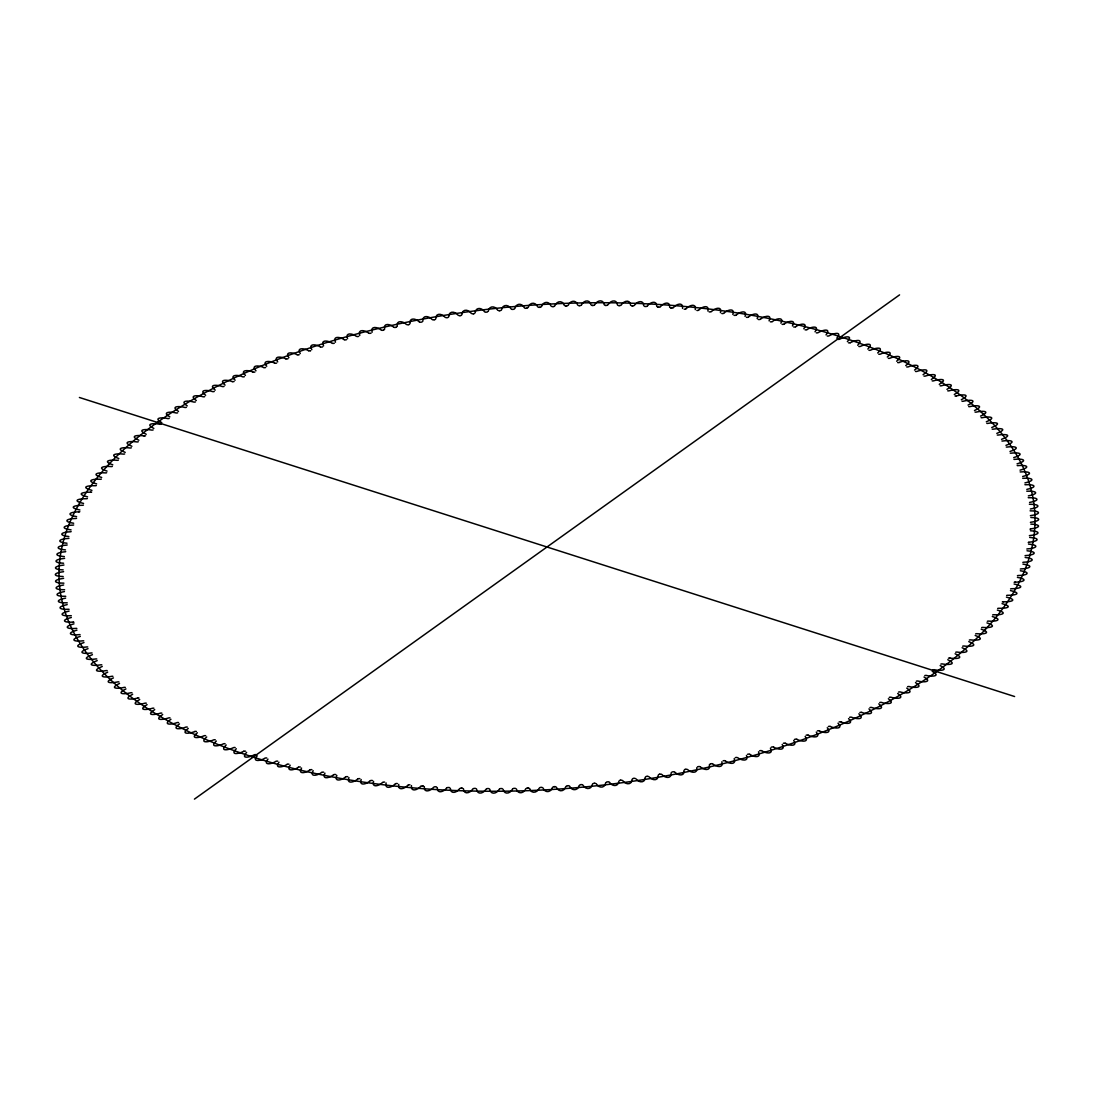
<?xml version="1.0" encoding="UTF-8"?>
<svg xmlns="http://www.w3.org/2000/svg" width="1094" height="1094" viewBox="0 0 1094 1094"><rect width="100%" height="100%" fill="white"/><g stroke="black" fill="none" stroke-linecap="round" stroke-linejoin="round"><path stroke-width="1.5" d="M397.286 326.381C395.919 319.899 403.071 321.034 406.407 324.453M696.714 767.756C698.15 773.636 690.984 773.212 687.593 769.547M386.086 782.921C384.391 789.8 392.035 787.42 395.125 783.96M707.914 311.079C709.555 304.187 701.979 306.607 698.875 310.04M410.018 323.715C409.006 317.287 415.952 318.34 419.207 321.896M683.982 770.285C684.981 776.549 678.13 775.728 674.943 772.214M373.574 781.321C371.468 788.323 379.372 785.807 382.517 782.484M720.426 312.679C722.45 305.8 714.669 308.139 711.483 311.517M422.858 321.212C422.175 314.853 428.944 315.797 432.116 319.516M671.142 772.788C671.798 779.133 665.056 778.217 661.884 774.484M361.184 779.543C358.75 786.504 366.791 784.097 370.046 780.829M732.816 314.457C735.264 307.523 727.209 309.875 723.954 313.171M435.795 318.874C435.439 312.624 442.031 313.431 445.121 317.315M658.205 775.126C658.561 781.403 651.956 780.542 648.879 776.685M348.945 777.588C346.183 784.521 354.36 782.196 357.697 779.01M745.055 316.412C747.886 309.479 739.626 311.79 736.303 314.99M448.813 316.727C448.759 310.573 455.2 311.229 458.195 315.291M645.187 777.273C645.255 783.29 638.882 782.839 635.942 778.832M336.856 775.455C333.67 782.388 342.08 780.131 345.499 777M757.144 318.545C760.357 311.626 751.906 313.855 748.501 317M461.9 314.744C462.147 308.699 468.451 309.205 471.336 313.431M632.1 779.256C631.84 785.301 625.549 784.795 622.664 780.569M324.932 773.157C321.363 780.022 329.95 777.902 333.465 774.826M769.068 320.843C772.679 313.964 764.036 316.098 760.535 319.174M313.171 770.682C309.219 777.533 317.971 775.482 321.581 772.473M475.069 312.939C475.575 307.031 481.77 307.346 484.533 311.749M618.931 781.061C618.425 786.955 612.202 786.682 609.467 782.251M780.884 323.181C784.699 317.028 776.193 318.19 772.419 321.527M488.28 311.311C489.059 305.541 495.144 305.664 497.77 310.258M605.72 782.689C604.955 788.418 598.828 788.391 596.23 783.742M301.575 768.043C297.253 774.826 306.183 772.911 309.862 769.957M792.425 325.957C796.788 319.188 787.83 321.062 784.138 324.043M501.531 309.862C502.556 304.241 508.587 304.159 511.048 308.932M592.469 784.138C591.485 789.841 585.386 789.813 582.952 785.068M290.183 765.226C285.493 771.926 294.532 770.19 298.334 767.263M803.816 328.774C808.548 322.087 799.454 323.797 795.666 326.737M514.823 308.59C516.081 303.12 522.057 302.833 524.368 307.797M579.109 785.547C578.234 790.415 571.888 791.454 569.632 786.203M278.984 762.244C273.828 768.945 283.127 767.25 286.984 764.405M815.016 331.755C820.117 325.15 810.914 326.696 807.016 329.595M528.142 307.51C529.605 302.19 535.568 301.698 537.687 306.84M565.858 786.49C564.395 791.782 558.419 792.343 556.313 787.16M267.975 759.113C262.464 765.691 271.873 764.2 275.838 761.369A1.846 0.916 -4.2 0 1 277.712 761.164M826.025 334.887C831.727 327.639 822.223 330.115 818.162 332.631A1.846 0.916 -4.2 0 1 816.288 332.836M541.475 306.607C543.13 301.438 549.092 300.741 551.02 306.074M552.525 787.393C550.843 792.535 544.935 793.246 542.98 787.926M257.199 755.804C251.346 762.19 260.933 761 264.898 758.183A1.846 0.916 -4.2 0 1 266.758 757.992M836.801 338.196C842.9 331.031 833.272 333.342 829.102 335.817A1.846 0.916 -4.2 0 1 827.242 336.008M554.808 305.882C556.655 300.877 562.631 299.961 564.354 305.472M539.096 788.254C537.715 792.535 531.26 794.394 529.646 788.528M246.629 752.344C240.106 759.523 249.938 757.212 254.177 754.846A1.846 0.916 -4.2 0 1 255.982 754.655M847.371 341.656C853.826 334.6 844.117 336.72 839.823 339.154A1.846 0.916 -4.2 0 1 838.018 339.345M568.128 305.349C570.138 300.508 576.182 299.373 577.673 305.076M525.872 788.651C523.862 793.56 517.845 794.545 516.327 788.924M236.29 748.734C229.48 755.722 239.285 753.711 243.675 751.332M857.71 345.266C864.52 338.32 854.742 340.261 850.325 342.668M581.447 304.994C583.608 300.303 589.721 298.99 590.965 304.843M512.553 789.006C510.447 793.56 504.348 795.16 503.09 789.28M226.184 744.959C218.95 751.879 228.906 749.992 233.405 747.681A1.846 0.916 -4.2 0 1 235.155 747.53M867.816 349.041C874.968 342.217 865.149 343.954 860.595 346.319A1.846 0.916 -4.2 0 1 858.845 346.47M594.726 304.816C597.037 300.303 603.259 298.785 604.23 304.802M499.274 789.184C496.977 793.683 490.741 795.242 489.77 789.198M216.325 741.035C208.981 747.667 218.65 746.231 223.367 743.865A1.846 0.916 -4.2 0 1 225.063 743.729M877.675 352.965C885.142 346.278 875.309 347.796 870.633 350.135A1.846 0.916 -4.2 0 1 868.937 350.271M607.977 304.829C610.411 300.467 616.756 298.771 617.454 304.952M486.023 789.171C483.589 793.506 477.244 795.27 476.546 789.048M206.711 736.973C198.93 743.592 208.776 742.183 213.576 739.9A1.846 0.916 -4.2 0 1 215.244 739.79M887.289 357.027C895.07 350.477 885.237 351.789 880.424 354.1A1.846 0.916 -4.2 0 1 878.755 354.21M621.187 305.021C623.73 300.809 630.212 298.963 630.609 305.281M472.813 788.979C470.256 793.15 463.801 795.064 463.391 788.719M197.371 732.761C189.221 739.202 199.258 738.026 204.045 735.783A1.846 0.916 -4.2 0 1 205.658 735.688M896.629 361.239C904.711 354.839 894.919 355.919 889.955 358.217A1.846 0.916 -4.2 0 1 888.342 358.312M634.329 305.404C636.995 301.329 643.628 299.346 643.71 305.787M459.671 788.596C457.018 792.658 450.413 794.627 450.29 788.213M188.277 728.399C179.908 734.648 189.645 733.787 194.759 731.544M905.723 365.601C914.092 359.352 904.355 360.213 899.241 362.456M647.416 305.964C650.164 302.04 656.988 299.92 656.742 306.484M446.584 788.036C443.849 791.892 436.971 794.176 437.258 787.516M179.471 723.913C170.787 730.026 180.524 729.356 185.761 727.141A1.846 0.916 -4.2 0 1 187.293 727.072M914.529 370.087C923.172 364.001 913.517 364.63 908.239 366.859A1.846 0.916 -4.2 0 1 906.707 366.928M660.42 306.717C663.265 302.915 670.266 300.686 669.678 307.359M433.429 787.42C431.296 790.62 423.528 793.629 424.322 786.641M170.938 719.291C161.98 725.254 171.635 724.775 177.023 722.614A1.846 0.916 -4.2 0 1 178.527 722.56M923.062 374.709C932.361 368.268 922.406 369.43 916.977 371.386A1.846 0.916 -4.2 0 1 915.473 371.44M673.343 307.646C676.27 303.968 683.476 301.671 682.533 308.412M420.657 786.354C417.744 789.991 410.51 792.425 411.467 785.588M162.691 714.532C153.105 720.85 162.992 719.852 168.572 717.951A1.846 0.916 -4.2 0 1 170.021 717.896M931.309 379.468C940.867 373.191 931.021 374.134 925.428 376.049A1.846 0.916 -4.2 0 1 923.979 376.104M686.157 308.754C689.179 305.185 696.591 302.833 695.278 309.657M407.843 785.246C404.821 788.788 397.45 791.194 398.722 784.343M154.733 709.65C144.846 715.791 154.692 715.011 160.408 713.165A1.846 0.916 -4.2 0 1 161.83 713.124M939.267 384.35C949.072 378.264 939.363 378.962 933.592 380.835A1.846 0.916 -4.2 0 1 932.17 380.876M147.075 704.645C137.037 710.594 146.61 710.061 152.531 708.242A1.846 0.916 -4.2 0 1 153.898 708.215M194.431 799.126L899.569 294.874M946.925 389.355C956.963 383.461 947.418 383.912 941.469 385.758A1.846 0.916 -4.2 0 1 940.102 385.785M139.717 699.517C129.475 705.274 138.829 704.987 144.955 703.196A1.846 0.916 -4.2 0 1 146.295 703.182M954.283 394.483C964.525 388.78 955.171 388.999 949.045 390.804A1.846 0.916 -4.2 0 1 947.705 390.818M132.675 694.28C122.241 699.791 131.376 699.804 137.694 698.04M961.325 399.72C971.759 394.209 962.624 394.196 956.306 395.96M125.947 688.919C115.335 694.225 124.224 694.485 130.733 692.762A1.846 0.916 -4.2 0 1 131.991 692.775M968.053 405.081C978.665 399.775 969.776 399.515 963.267 401.238A1.846 0.916 -4.2 0 1 962.009 401.224M119.533 683.463C108.771 688.564 117.373 689.042 124.101 687.388A1.846 0.916 -4.2 0 1 125.29 687.388M974.467 410.537C985.229 405.436 976.627 404.958 969.899 406.612A1.846 0.916 -4.2 0 1 968.71 406.612M113.448 677.897C102.549 682.793 110.85 683.504 117.783 681.89A1.846 0.916 -4.2 0 1 118.945 681.904M980.552 416.103C991.451 411.207 983.15 410.496 976.217 412.11A1.846 0.916 -4.2 0 1 975.055 412.096M107.691 672.222C96.682 676.913 104.641 677.856 111.793 676.297A1.846 0.916 -4.2 0 1 112.887 676.324M986.309 421.778C997.318 417.087 989.359 416.144 982.207 417.703A1.846 0.916 -4.2 0 1 981.113 417.676M102.275 666.465C90.761 671.347 98.775 671.948 106.118 670.608A1.846 0.916 -4.2 0 1 107.198 670.636M991.725 427.535C1003.239 422.653 995.225 422.052 987.882 423.392A1.846 0.916 -4.2 0 1 986.802 423.364M97.188 660.612C85.605 665.261 93.209 666.096 100.798 664.824A1.846 0.916 -4.2 0 1 101.81 664.851M996.812 433.388C1008.394 428.739 1000.791 427.904 993.202 429.176A1.846 0.916 -4.2 0 1 992.19 429.149M92.443 654.677C80.806 659.094 87.985 660.147 95.807 658.944A1.846 0.916 -4.2 0 1 96.764 658.985M1001.557 439.323C1013.194 434.906 1006.015 433.853 998.193 435.056A1.846 0.916 -4.2 0 1 997.236 435.015M88.04 648.66C76.771 652.475 83.13 654.253 91.158 652.981A1.846 0.916 -4.2 0 1 92.087 653.022M1005.96 445.34C1017.229 441.525 1010.87 439.747 1002.842 441.019A1.846 0.916 -4.2 0 1 1001.913 440.978M83.992 642.561C72.71 646.157 78.604 648.14 86.864 646.937A1.846 0.916 -4.2 0 1 87.725 646.978M1010.008 451.439C1021.29 447.843 1015.396 445.86 1007.136 447.063A1.846 0.916 -4.2 0 1 1006.275 447.022M80.3 636.393C69.018 639.771 74.419 641.932 82.912 640.824A1.846 0.916 -4.2 0 1 83.746 640.879M1013.7 457.607C1024.982 454.229 1019.581 452.068 1011.088 453.176A1.846 0.916 -4.2 0 1 1010.254 453.121M806.141 735.236L806.182 735.209A1.846 0.916 -4.2 0 1 807.987 735.045M287.995 358.723L287.859 358.764A1.846 0.916 -4.2 0 1 286.013 358.955M76.949 630.158C65.708 633.317 70.59 635.641 79.315 634.629A1.846 0.916 -4.2 0 1 80.081 634.684M1017.051 463.842C1028.292 460.683 1023.41 458.359 1014.685 459.371A1.846 0.916 -4.2 0 1 1013.919 459.316M73.968 623.853C62.768 626.794 67.103 629.282 76.074 628.38A1.846 0.916 -4.2 0 1 76.812 628.435M1020.032 470.147C1031.232 467.206 1026.897 464.718 1017.926 465.62A1.846 0.916 -4.2 0 1 1017.188 465.565M794.559 739.421L794.9 739.312A1.846 0.916 -4.2 0 1 796.623 739.161M299.1 354.688L299.127 354.688A1.846 0.916 -4.2 0 1 297.377 354.839M783.359 743.277L783.359 743.277A1.846 0.916 -4.2 0 1 785.095 743.141M310.641 350.723L310.655 350.723A1.846 0.916 -4.2 0 1 308.905 350.859M71.342 617.508C60.211 620.216 63.985 622.855 73.189 622.062M1022.658 476.492C1033.789 473.784 1030.015 471.145 1020.811 471.938A1.846 0.916 -4.2 0 1 1020.141 471.883M320.651 347.044A1.846 0.916 -4.2 0 0 322.306 346.948L322.675 346.812M771.325 747.188L771.68 747.079A1.846 0.916 -4.2 0 1 773.349 746.956M69.072 611.095C58.037 613.584 61.223 616.373 70.659 615.69A1.846 0.916 -4.2 0 1 71.301 615.744M1024.928 482.905C1035.963 480.416 1032.777 477.627 1023.341 478.31A1.846 0.916 -4.2 0 1 1022.699 478.256M759.633 750.799L759.851 750.73A1.846 0.916 -4.2 0 1 761.465 750.634M334.313 343.229L334.231 343.243A1.846 0.916 -4.2 0 1 332.535 343.366M67.172 604.626C56.245 606.91 58.83 609.823 68.498 609.262A1.846 0.916 -4.2 0 1 69.086 609.317M1026.828 489.374C1037.755 487.09 1035.17 484.177 1025.502 484.738A1.846 0.916 -4.2 0 1 1024.914 484.683M346.47 339.687L346.224 339.755A1.846 0.916 -4.2 0 1 344.596 339.851M747.558 754.299L747.831 754.231A1.846 0.916 -4.2 0 1 749.404 754.149M65.626 598.131C54.823 600.196 56.792 603.204 66.693 602.794A1.846 0.916 -4.2 0 1 67.254 602.849M1028.374 495.869C1039.177 493.804 1037.208 490.796 1027.307 491.206A1.846 0.916 -4.2 0 1 1026.746 491.151M358.723 336.323L358.367 336.419A1.846 0.916 -4.2 0 1 356.822 336.501M735.277 757.677L735.66 757.568A1.846 0.916 -4.2 0 1 737.178 757.499M64.45 591.581C53.797 593.454 55.138 596.545 65.257 596.271A1.846 0.916 -4.2 0 1 65.763 596.326M1029.55 502.419C1040.203 500.546 1038.862 497.455 1028.743 497.729A1.846 0.916 -4.2 0 1 1028.237 497.674M371.044 333.15L370.647 333.246A1.846 0.916 -4.2 0 1 369.17 333.301M723.148 760.809L723.353 760.754A1.846 0.916 -4.2 0 1 724.83 760.699M63.643 585.003C53.155 586.671 53.852 589.844 64.19 589.721A1.846 0.916 -4.2 0 1 64.628 589.762M1030.357 508.997C1040.845 507.329 1040.148 504.156 1029.81 504.279A1.846 0.916 -4.2 0 1 1029.372 504.238M383.406 330.156L383.16 330.21A1.846 0.916 -4.2 0 1 381.669 330.279M710.813 763.79L710.909 763.776A1.846 0.916 -4.2 0 1 712.331 763.721M396.042 327.284L396.069 327.284A1.846 0.916 -4.2 0 0 396.52 327.161M395.809 327.338L395.672 327.366A1.846 0.916 -4.2 0 1 394.278 327.407M697.48 766.839A1.846 0.916 -4.2 0 1 697.917 766.703L698.328 766.634A1.846 0.916 -4.2 0 1 699.722 766.593M408.582 324.631L408.732 324.603A1.846 0.916 -4.2 0 0 409.252 324.48M685.268 769.397L685.295 769.397A1.846 0.916 -4.2 0 0 684.748 769.52M1030.575 528.881C1040.517 527.759 1041.734 524.491 1030.821 524.108M422.093 321.951A1.846 0.916 -4.2 0 1 421.573 322.101L421.231 322.142A1.846 0.916 -4.2 0 1 419.836 322.169M671.907 772.049A1.846 0.916 -4.2 0 1 672.427 771.899L672.824 771.844A1.846 0.916 -4.2 0 1 674.164 771.831M659.545 774.265L659.942 774.196A1.846 0.916 -4.2 0 1 661.214 774.183M434.099 319.79L434.031 319.804A1.846 0.916 -4.2 0 1 432.786 319.817M1028.88 542.214C1038.411 541.434 1040.873 538.193 1029.659 537.428M447.063 317.616L447.008 317.629A1.846 0.916 -4.2 0 1 445.791 317.629M646.992 776.371L646.964 776.371A1.846 0.916 -4.2 0 1 648.209 776.371M633.617 778.422L633.549 778.436A1.846 0.916 -4.2 0 0 632.865 778.586M460.054 315.619L460.451 315.564A1.846 0.916 -4.2 0 0 461.135 315.414M472.075 313.787A1.846 0.916 -4.2 0 0 473.182 313.814L473.593 313.746M620.407 780.254L620.804 780.2A1.846 0.916 -4.2 0 1 621.925 780.213M608.729 781.882A1.846 0.916 -4.2 0 0 607.649 781.841L607.238 781.909A1.846 0.916 -4.2 0 0 606.486 782.06M485.271 312.118A1.846 0.916 -4.2 0 0 486.351 312.159L486.762 312.091A1.846 0.916 -4.2 0 0 487.514 311.94M593.208 783.536A1.846 0.916 -4.2 0 1 594.015 783.345L594.439 783.331M499.561 310.669L499.985 310.628A1.846 0.916 -4.2 0 0 500.792 310.464M512.936 309.37L512.812 309.383A1.846 0.916 -4.2 0 1 511.828 309.342M580.914 784.644L581.188 784.617A1.846 0.916 -4.2 0 1 582.172 784.658M78.932 511.869C70.7 511.828 64.888 514.577 76.594 516.614M1015.068 582.131C1023.3 582.172 1029.112 579.423 1017.406 577.386M526.515 308.234L526.487 308.234A1.846 0.916 -4.2 0 0 527.417 308.057M566.583 785.943A1.846 0.916 -4.2 0 1 567.485 785.738L567.69 785.752M539.807 307.305L539.78 307.318A1.846 0.916 -4.2 0 0 540.751 307.14M553.249 786.859A1.846 0.916 -4.2 0 1 554.179 786.668L554.549 786.668M554.22 786.682L554.617 786.668A1.846 0.916 -4.2 0 1 555.506 786.709M539.698 307.318L539.383 307.332A1.846 0.916 -4.2 0 1 538.494 307.291M551.855 306.552A1.846 0.916 -4.2 0 0 552.689 306.607L553.113 306.566M541.284 787.406L541.311 787.406A1.846 0.916 -4.2 0 1 542.145 787.448M90.665 492.204C83.089 491.999 75.459 493.845 87.575 496.867M1003.335 601.796C1010.911 602.001 1018.541 600.155 1006.425 597.133M566.2 306.019L566.405 306.005A1.846 0.916 -4.2 0 0 567.43 305.828M527.8 787.981L527.992 787.981A1.846 0.916 -4.2 0 1 528.812 788.022M566.282 306.005L565.981 306.019A1.846 0.916 -4.2 0 1 565.188 305.978M528.019 787.981L527.595 787.995A1.846 0.916 -4.2 0 0 526.57 788.172M579.574 305.636L579.656 305.636A1.846 0.916 -4.2 0 0 580.777 305.445M579.259 305.636L579.3 305.636A1.846 0.916 -4.2 0 1 578.535 305.595M592.579 305.431L592.948 305.431A1.846 0.916 -4.2 0 0 594.069 305.253M499.931 788.747A1.846 0.916 -4.2 0 1 501.052 788.542L501.449 788.569A1.846 0.916 -4.2 0 1 502.187 788.61M592.921 305.431L592.524 305.431A1.846 0.916 -4.2 0 1 591.813 305.39M605.953 305.417L606.172 305.417A1.846 0.916 -4.2 0 0 607.348 305.24M605.803 305.417L605.844 305.417A1.846 0.916 -4.2 0 1 605.105 305.376M619.081 305.595L619.313 305.595A1.846 0.916 -4.2 0 0 620.558 305.417M619.231 305.595L618.958 305.582A1.846 0.916 -4.2 0 1 618.315 305.541M632.469 305.951L632.441 305.951A1.846 0.916 -4.2 0 0 633.741 305.773M461.586 788.049L461.586 788.049A1.846 0.916 -4.2 0 0 460.259 788.227M449.415 787.584A1.846 0.916 -4.2 0 0 448.896 787.516L448.472 787.516A1.846 0.916 -4.2 0 0 447.172 787.68M658.383 307.209L658.479 307.209A1.846 0.916 -4.2 0 0 659.86 307.045M658.15 307.195L658.178 307.195A1.846 0.916 -4.2 0 1 657.631 307.14M670.554 308.043A1.846 0.916 -4.2 0 0 670.978 308.098L671.374 308.111M671.347 308.111L671.401 308.111A1.846 0.916 -4.2 0 0 672.824 307.947M422.626 785.889L422.599 785.889A1.846 0.916 -4.2 0 0 421.176 786.053M144.121 435.959C138.227 434.906 128.436 435.521 138.911 440.239M949.879 658.041C955.705 659.067 965.646 658.506 955.089 653.761M422.681 785.889L423.009 785.916A1.846 0.916 -4.2 0 1 423.446 785.957M684.147 309.192L684.174 309.192A1.846 0.916 -4.2 0 0 685.651 309.041M409.963 784.822L409.826 784.808A1.846 0.916 -4.2 0 0 408.349 784.959M696.878 310.464L696.905 310.464A1.846 0.916 -4.2 0 0 698.41 310.313M397.354 783.564L397.149 783.536A1.846 0.916 -4.2 0 0 395.59 783.687M1030.849 517.476C1041.584 517.681 1041.009 520.935 1030.863 522.235A1.846 0.916 -4.2 0 0 1030.398 522.344M63.151 576.524C52.416 576.319 52.991 573.065 63.137 571.765A1.846 0.916 -4.2 0 0 63.602 571.656M709.144 311.872L709.486 311.913A1.846 0.916 -4.2 0 0 711.018 311.763M384.596 782.101L384.514 782.087A1.846 0.916 -4.2 0 0 382.982 782.237M63.178 569.892C52.266 569.509 53.483 566.241 63.425 565.119A1.846 0.916 -4.2 0 0 63.944 564.996M721.78 313.513L721.958 313.54A1.846 0.916 -4.2 0 0 723.544 313.39M372.439 780.514L372.042 780.46A1.846 0.916 -4.2 0 0 370.456 780.61M1030.425 530.768C1041.488 531.328 1039.656 534.597 1029.905 535.54A1.846 0.916 -4.2 0 0 1029.358 535.663M63.575 563.232C52.512 562.672 54.344 559.403 64.095 558.46A1.846 0.916 -4.2 0 0 64.642 558.337M733.978 315.291L734.279 315.332A1.846 0.916 -4.2 0 0 735.906 315.209M64.341 556.572C53.127 555.807 55.589 552.566 65.12 551.786A1.846 0.916 -4.2 0 0 65.722 551.649M359.858 778.682L359.721 778.668A1.846 0.916 -4.2 0 0 358.094 778.791M347.783 776.726L347.591 776.699A1.846 0.916 -4.2 0 0 345.854 776.808M746.464 317.315L746.436 317.301A1.846 0.916 -4.2 0 0 748.146 317.192M1028.524 544.101C1039.874 545.058 1036.811 548.258 1027.485 548.887A1.846 0.916 -4.2 0 0 1026.828 549.038M65.476 549.899C54.126 548.942 57.189 545.742 66.515 545.113A1.846 0.916 -4.2 0 0 67.172 544.962M760.207 319.352A1.846 0.916 -4.2 0 1 758.484 319.475L758.169 319.407M335.858 774.607L335.502 774.538A1.846 0.916 -4.2 0 0 333.793 774.648M1027.02 550.774C1038.479 551.937 1034.828 555.082 1025.721 555.561A1.846 0.916 -4.2 0 0 1025.037 555.711M66.98 543.226C55.52 542.063 59.172 538.918 68.279 538.439A1.846 0.916 -4.2 0 0 68.963 538.289M1025.16 557.448C1036.715 558.815 1032.49 561.878 1023.601 562.22A1.846 0.916 -4.2 0 0 1022.849 562.384M68.84 536.552C57.285 535.185 61.51 532.122 70.399 531.78A1.846 0.916 -4.2 0 0 71.151 531.616M1022.931 564.107C1034.555 565.694 1029.782 568.675 1021.112 568.88A1.846 0.916 -4.2 0 0 1020.333 569.044M71.069 529.893C59.445 528.306 64.218 525.325 72.888 525.12A1.846 0.916 -4.2 0 0 73.667 524.956M1020.346 570.753C1032.025 572.572 1026.719 575.43 1018.268 575.512A1.846 0.916 -4.2 0 0 1017.434 575.69M73.654 523.247C61.975 521.428 67.281 518.57 75.732 518.488A1.846 0.916 -4.2 0 0 76.566 518.31M232.256 381.587C227.716 379.768 217.829 378.975 225.063 385.102M861.744 712.413C866.27 714.191 876.185 715.093 868.937 708.898M252.987 372.083C248.653 369.799 239.285 369.717 245.453 375.433M1014.097 584.005C1026.268 586.562 1019.54 588.722 1011.512 588.722A1.846 0.916 -4.2 0 0 1010.582 588.9M79.903 509.995C67.732 507.438 74.46 505.278 82.488 505.278A1.846 0.916 -4.2 0 0 83.417 505.1M841.012 721.917C845.32 724.146 854.742 724.378 848.547 718.567M1010.446 590.582C1022.589 593.372 1015.396 595.382 1007.601 595.273A1.846 0.916 -4.2 0 0 1006.63 595.451M83.554 503.418C71.411 500.628 78.604 498.618 86.399 498.727A1.846 0.916 -4.2 0 0 87.37 498.549M263.681 367.543C259.456 365.205 250.17 364.917 255.996 370.784M830.319 726.457C834.449 728.727 843.98 729.192 838.004 723.216M274.594 363.126C270.464 360.733 261.275 360.268 266.758 366.271M79.397 397.478L1014.603 696.522M819.406 730.874C823.522 733.24 832.698 733.773 827.242 727.729M1002.063 603.642C1014.124 606.91 1006.097 608.579 998.726 608.278A1.846 0.916 -4.2 0 0 997.673 608.455M91.937 490.358C79.876 487.09 87.903 485.421 95.274 485.722A1.846 0.916 -4.2 0 0 96.327 485.545M285.725 358.846C281.691 356.412 272.611 355.782 277.726 361.895M808.275 735.154C812.295 737.561 821.403 738.272 816.274 732.105M297.048 354.716C293.096 352.213 284.166 351.434 288.912 357.67M997.359 610.11C1008.914 613.255 1000.969 615.252 993.776 614.719A1.846 0.916 -4.2 0 0 992.668 614.896M96.641 483.89C85.086 480.745 93.031 478.748 100.224 479.281A1.846 0.916 -4.2 0 0 101.332 479.104M796.952 739.284C800.781 741.677 809.847 742.703 805.157 736.467M992.313 616.524C1003.772 619.901 995.485 621.72 988.497 621.091A1.846 0.916 -4.2 0 0 987.349 621.269M101.687 477.476C90.228 474.099 98.515 472.28 105.503 472.909A1.846 0.916 -4.2 0 0 106.651 472.731M308.549 350.736C304.679 348.165 295.913 347.249 300.289 353.567M785.451 743.264C789.321 745.821 798.073 746.778 793.711 740.433M986.938 622.896C998.261 626.493 989.66 628.134 982.863 627.423A1.846 0.916 -4.2 0 0 981.66 627.6M107.062 471.104C95.739 467.507 104.34 465.866 111.137 466.577A1.846 0.916 -4.2 0 0 112.34 466.4M320.241 346.894C316.453 344.254 307.852 343.229 311.845 349.629M773.759 747.106C777.437 749.622 786.121 750.949 782.196 744.508M981.209 629.2C992.422 633.029 983.52 634.465 976.915 633.686A1.846 0.916 -4.2 0 0 975.67 633.864M112.791 464.8C101.578 460.971 110.48 459.535 117.085 460.314A1.846 0.916 -4.2 0 0 118.33 460.136M332.111 343.215C328.378 340.48 319.981 339.372 323.592 345.841M761.889 750.785C765.595 753.479 774.06 754.71 770.408 748.159M975.164 635.45C986.214 639.498 977.051 640.742 970.624 639.881A1.846 0.916 -4.2 0 0 969.339 640.058M118.836 458.55C107.786 454.502 116.949 453.258 123.376 454.119A1.846 0.916 -4.2 0 0 124.661 453.942M344.145 339.687C340.48 336.856 332.275 335.68 335.502 342.203M749.855 754.313C753.506 757.089 761.752 758.402 758.498 751.797M968.792 641.631C979.663 645.898 970.269 646.937 964.033 646.007A1.846 0.916 -4.2 0 0 962.665 646.198M125.208 452.369C114.337 448.102 123.731 447.063 129.967 447.993A1.846 0.916 -4.2 0 0 131.335 447.802M356.316 336.309C352.719 333.397 344.733 332.166 347.577 338.716M737.684 757.691C741.185 760.494 749.199 761.971 746.45 755.421M962.091 647.73C972.785 652.229 963.171 653.05 957.1 652.065A1.846 0.916 -4.2 0 0 955.718 652.243M131.909 446.27C121.215 441.771 130.829 440.95 136.9 441.935A1.846 0.916 -4.2 0 0 138.282 441.757M368.651 333.096C365.109 330.073 357.328 328.829 359.803 335.379M725.349 760.904C728.877 763.885 736.686 765.253 734.197 758.621M381.109 330.046C377.635 326.901 370.1 325.67 372.165 332.22M712.891 763.954C716.324 767.058 723.982 768.426 721.835 761.78M947.773 659.723C958.016 664.632 948.06 665.043 942.331 663.921A1.846 0.916 -4.2 0 0 940.867 664.085M146.227 434.277C136.025 429.34 145.926 428.971 151.669 430.079A1.846 0.916 -4.2 0 0 153.133 429.915M393.703 327.161C390.298 323.906 382.955 322.662 384.664 329.212M700.297 766.839C703.702 770.108 711.073 771.338 709.336 764.788M940.143 665.576C949.688 670.253 940.115 671.128 934.495 669.733A1.846 0.916 -4.2 0 0 932.963 669.884M153.857 428.424C144.271 423.734 153.926 422.872 159.505 424.267A1.846 0.916 -4.2 0 0 161.037 424.116M932.225 671.36C941.524 676.229 931.828 676.899 926.358 675.436A1.846 0.916 -4.2 0 0 924.799 675.586M161.775 422.64C152.476 417.717 162.185 417.129 167.642 418.564A1.846 0.916 -4.2 0 0 169.201 418.414M924.006 677.036C933.059 682.095 923.254 682.56 917.948 681.042A1.846 0.916 -4.2 0 0 916.334 681.193M169.844 416.855C161.297 412.192 170.39 411.303 176.052 412.958A1.846 0.916 -4.2 0 0 177.666 412.807M915.5 682.615C924.293 687.866 914.406 688.112 909.237 686.553A1.846 0.916 -4.2 0 0 907.596 686.69M178.5 411.385C169.693 406.079 179.594 405.901 184.763 407.447A1.846 0.916 -4.2 0 0 186.404 407.31M906.721 688.099C915.227 693.541 905.299 693.569 900.266 691.955A1.846 0.916 -4.2 0 0 898.571 692.078M187.279 405.901C178.773 400.459 188.701 400.431 193.734 402.045A1.846 0.916 -4.2 0 0 195.429 401.922M897.668 693.459C905.887 699.093 895.918 698.902 891.022 697.247A1.846 0.916 -4.2 0 0 889.285 697.357M196.332 400.541C188.086 394.893 198.11 395.098 202.978 396.753A1.846 0.916 -4.2 0 0 204.715 396.643M888.355 698.724C896.246 704.522 886.29 704.126 881.518 702.416A1.846 0.916 -4.2 0 0 879.754 702.526M205.645 395.276C197.959 389.532 207.655 389.833 212.482 391.584A1.846 0.916 -4.2 0 0 214.246 391.474M878.769 703.866C886.345 709.828 876.403 709.24 871.754 707.476A1.846 0.916 -4.2 0 0 869.949 707.572M215.231 390.134C207.545 384.021 217.679 384.828 222.246 386.524A1.846 0.916 -4.2 0 0 224.051 386.428M858.858 713.794C865.751 720.071 855.932 719.086 851.501 717.226A1.846 0.916 -4.2 0 0 849.641 717.295M235.142 380.206C228.714 374.681 238.15 374.531 242.499 376.774A1.846 0.916 -4.2 0 0 244.359 376.705M956.32 395.987A1.846 0.916 -4.2 0 1 955.021 395.973M899.254 362.483A1.846 0.916 -4.2 0 1 897.641 362.552M850.353 342.682A1.846 0.916 -4.2 0 1 848.547 342.832M806.839 329.704A1.846 0.916 -4.2 0 1 805.088 329.827M795.475 326.846A1.846 0.916 -4.2 0 1 793.697 326.983M783.892 324.18A1.846 0.916 -4.2 0 1 782.087 324.303M772.132 321.677A1.846 0.916 -4.2 0 1 770.354 321.8M646.827 306.32A1.846 0.916 -4.2 0 1 645.515 306.511L645.173 306.47A1.846 0.916 -4.2 0 1 644.585 306.416M632.045 305.951A1.846 0.916 -4.2 0 1 631.498 305.882M554.111 306.388A1.846 0.916 -4.2 0 1 553.113 306.593M526.091 308.289A1.846 0.916 -4.2 0 1 525.175 308.234M514.084 309.178A1.846 0.916 -4.2 0 1 513.236 309.356M499.561 310.696A1.846 0.916 -4.2 0 1 498.549 310.655M474.317 313.581A1.846 0.916 -4.2 0 1 473.593 313.759M460.068 315.646A1.846 0.916 -4.2 0 1 458.892 315.619M448.048 317.41A1.846 0.916 -4.2 0 1 447.432 317.575M435.015 319.598A1.846 0.916 -4.2 0 1 434.455 319.749M408.363 324.699A1.846 0.916 -4.2 0 1 407.023 324.713M383.898 330.032A1.846 0.916 -4.2 0 1 383.515 330.142M276.604 363.085A1.846 0.916 -4.2 0 1 274.84 363.208M265.637 367.488A1.846 0.916 -4.2 0 1 263.9 367.611M254.888 372.028A1.846 0.916 -4.2 0 1 253.138 372.151M234.089 381.505A1.846 0.916 -4.2 0 1 232.311 381.615M145.57 435.795A1.846 0.916 -4.2 0 1 144.121 435.986M91.691 492.013A1.846 0.916 -4.2 0 1 90.665 492.218M79.807 511.691A1.846 0.916 -4.2 0 1 78.932 511.896M63.643 578.288A1.846 0.916 -4.2 0 1 63.22 578.425C52.895 579.834 52.936 583.116 63.493 583.143A1.846 0.916 -4.2 0 1 63.903 583.184M73.271 622.226A1.846 0.916 -4.2 0 1 73.941 622.295M137.68 698.013A1.846 0.916 -4.2 0 1 138.979 698.027M194.746 731.517A1.846 0.916 -4.2 0 1 196.359 731.448M243.647 751.318A1.846 0.916 -4.2 0 1 245.453 751.168M287.161 764.296A1.846 0.916 -4.2 0 1 288.912 764.173M298.525 767.154A1.846 0.916 -4.2 0 1 300.303 767.017M310.108 769.82A1.846 0.916 -4.2 0 1 311.913 769.697M321.868 772.323A1.846 0.916 -4.2 0 1 323.646 772.2M434.14 786.955A1.846 0.916 -4.2 0 1 435.494 786.764L435.904 786.818A1.846 0.916 -4.2 0 1 436.369 786.859M461.955 788.049A1.846 0.916 -4.2 0 1 462.502 788.118M473.442 788.583A1.846 0.916 -4.2 0 1 474.659 788.391L475.069 788.418A1.846 0.916 -4.2 0 1 475.685 788.459M486.652 788.76A1.846 0.916 -4.2 0 1 487.828 788.555L488.252 788.583A1.846 0.916 -4.2 0 1 488.895 788.624M513.223 788.555A1.846 0.916 -4.2 0 1 514.317 788.35L514.741 788.364A1.846 0.916 -4.2 0 1 515.465 788.405M539.889 787.612A1.846 0.916 -4.2 0 1 540.887 787.406M567.909 785.711A1.846 0.916 -4.2 0 1 568.825 785.765M579.916 784.822A1.846 0.916 -4.2 0 1 580.764 784.644M594.439 783.304A1.846 0.916 -4.2 0 1 595.451 783.345M619.683 780.419A1.846 0.916 -4.2 0 1 620.407 780.241M633.932 778.354A1.846 0.916 -4.2 0 1 635.108 778.381M645.952 776.59A1.846 0.916 -4.2 0 1 646.568 776.425M658.985 774.402A1.846 0.916 -4.2 0 1 659.545 774.251M685.637 769.301A1.846 0.916 -4.2 0 1 686.977 769.287M710.102 763.968A1.846 0.916 -4.2 0 1 710.485 763.858M817.396 730.915A1.846 0.916 -4.2 0 1 819.16 730.792M828.363 726.512A1.846 0.916 -4.2 0 1 830.1 726.389M839.112 721.972A1.846 0.916 -4.2 0 1 840.862 721.849M859.911 712.495A1.846 0.916 -4.2 0 1 861.689 712.385M948.43 658.205A1.846 0.916 -4.2 0 1 949.879 658.014M1002.309 601.987A1.846 0.916 -4.2 0 1 1003.335 601.782M1014.193 582.309A1.846 0.916 -4.2 0 1 1015.068 582.104M1028.237 542.542A1.846 0.916 -4.2 0 1 1028.825 542.378M1030.042 529.195A1.846 0.916 -4.2 0 1 1030.534 529.045M1030.357 515.712A1.846 0.916 -4.2 0 1 1030.78 515.575C1041.105 514.166 1041.064 510.884 1030.507 510.857A1.846 0.916 -4.2 0 1 1030.097 510.816M301.534 770.408A489.004 242.28 -4.2 0 0 1035.02 520.84A489.004 242.28 -4.2 0 0 304.447 349.752A489.004 242.28 -4.2 0 0 301.534 770.408"/></g></svg>
